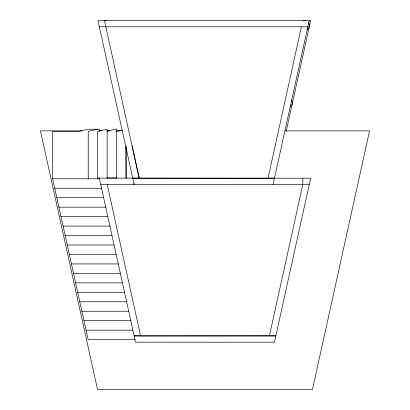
<?xml version="1.0" encoding="UTF-8"?>
<svg xmlns="http://www.w3.org/2000/svg" width="410" height="410" viewBox="0 0 410 410"><rect width="100%" height="100%" fill="white"/><g stroke="black" fill="none" stroke-linecap="round" stroke-linejoin="round"><path stroke-width="0.61" d="M301.411 26.809L268.002 178.268L132.753 178.191M273.07 184.5L309.263 20.5M286.308 130.821L310.652 20.5L97.954 20.5L134.147 184.5L134.147 183.239M97.688 129.222L88.227 131.313L88.227 178.786M107.148 131.082L116.614 128.996L116.614 178.191M116.614 131.359L122.523 130.057M274.464 178.191L268.002 178.191M99.348 26.809L307.869 26.809M82.082 130.882L40.462 130.882L97.529 389.5L312.471 389.5L369.538 130.882L285.027 130.882M98.723 130.882L101.296 130.882M107.046 130.882L109.619 130.882M116.01 130.882L120.504 130.882M107.148 177.914L116.614 177.914M97.688 178.14L310.652 178.191L274.464 342.191L135.536 342.191L99.348 178.191M99.348 131.128L99.348 129.222L88.227 129.222L78.766 131.313L52.644 131.313L52.644 178.786L99.476 178.786M100.737 184.5L309.263 184.5M54.735 188.246L101.567 188.246M56.821 197.707L103.653 197.707M58.912 207.168L105.739 207.168M60.998 216.634L107.83 216.634M63.084 226.094L109.916 226.094M65.175 235.555L112.007 235.555M67.26 245.016L114.093 245.016M69.351 254.477L116.179 254.477M71.437 263.938L118.27 263.938M73.523 273.398L120.355 273.398M75.614 282.864L122.446 282.864M77.7 292.325L124.532 292.325M79.791 301.786L126.618 301.786M81.877 311.246L128.709 311.246M83.963 320.707L130.795 320.707M86.054 330.168L132.886 330.168M134.972 339.634L88.14 339.634L52.644 178.786M132.092 146.011L139.21 178.191M104.417 20.5L139.21 178.268M107.2 184.5L140.604 335.959L275.853 335.882L134.147 335.882L140.604 335.882M125.952 147.364L126.075 178.191L126.075 145.791M302.8 178.191L302.8 184.5L269.396 335.882M107.148 178.14L107.148 129.222L97.688 131.313L97.688 178.786M99.348 177.515L99.333 178.786M104.053 20.71A4.751 4.751 0 0 1 106.513 20.71M308.484 22.406A4.751 4.751 0 0 1 306.818 29.556M303.487 20.71A4.751 4.751 0 0 1 305.947 20.71M291.392 99.937A4.751 4.751 0 0 1 289.998 106.943"/></g></svg>
